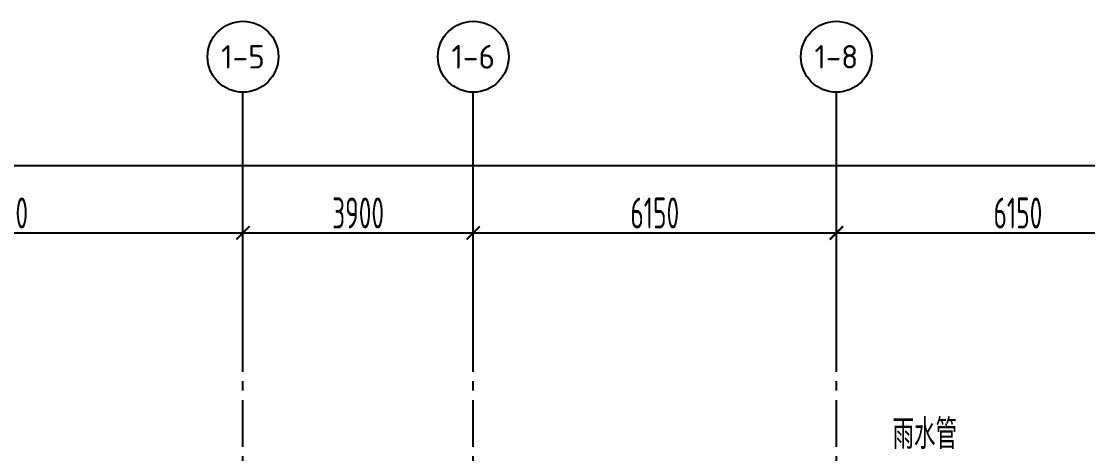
# Model space of a CAD drawing. Header units: millimetres. Extents: x -1048436 to -185795, y -983427 to 400387.
# Drawn here: x -743167 to -725107, y -127873 to -120552 of the extents above; entities that cross this region are included whole.
import ezdxf
from ezdxf.enums import TextEntityAlignment as Align

# ---------------------------------------------------------------- set-up
doc = ezdxf.new("R2010")
doc.units = ezdxf.units.MM
doc.header["$LTSCALE"] = 500
doc.linetypes.add('一层轴网$0$CENTER', pattern=[50.8, 31.75, -6.35, 6.35, -6.35])
for name, color, linetype in [('AXIS_TEXT', 7, 'Continuous'), ('PUB_TEXT', 7, 'Continuous'), ('一层轴网$0$建-文字', 4, 'Continuous'), ('一层轴网$0$建-符号', 150, 'Continuous'), ('一层轴网$0$建-轴线', 1, '一层轴网$0$CENTER')]:
    doc.layers.add(name, color=color, linetype=linetype)
doc.styles.add('_TCH_DIM', font='SIMPLEX', dxfattribs={"bigfont": 'GBCBIG'})
doc.styles.add('COMPLEX', font='COMPLEX')
doc.styles.add('一层轴网$0$XD2008', font='xd-hzs.shx', dxfattribs={"width": 0.7, "bigfont": 'xd-hztxt.shx'})
doc.styles.add('一层轴网$0$XD2008_T3', font='xd-hzs.shx', dxfattribs={"width": 0.7, "bigfont": 'xd-hztxt.shx'})
doc.dimstyles.new('一层轴网$0$XD100&&150', dxfattribs={"dimtxt": 525, "dimasz": 225, "dimexe": 150, "dimexo": 150, "dimgap": 75, "dimtad": 1, "dimdec": 0, "dimdsep": 46, "dimtxsty": '一层轴网$0$XD2008_T3', "dimblk": '一层轴网$0$_ARCHTICK', "dimcen": 2.5, "dimdle": 150, "dimclrt": 7, "dimaunit": 1, "dimadec": 0, "dimazin": 0, "dimtfac": 1, "dimtdec": 0, "dimtix": 1, "dimtmove": 0, "dimatfit": 3, "dimfxl": 1, "dimtolj": 1, "dimtzin": 0, "dimarcsym": 0})

# ---------------------------------------------------------------- blocks, each defined once
blk = doc.blocks.new('_AXISO')
blk.add_circle((0, 0), 0.5)
at = {"layer": 'AXIS_TEXT', "style": 'COMPLEX', "width": 1.041667}
blk.add_attdef('A', text='', height=0.56, dxfattribs=at).set_placement((-0.25, -0.28), (0.25, -0.28), align=Align.FIT)
blk = doc.blocks.new('一层轴网$0$_ARCHTICK')
at = {"color": 0, "linetype": 'ByBlock', "const_width": 0.15}
blk.add_lwpolyline([(-0.5, -0.5), (0.5, 0.5)], dxfattribs=at)
blk = doc.blocks.new('*D2921')
at = {"layer": 'Defpoints', "color": 0, "transparency": 16777216}
for p in [(13950, 83960), (5850, 82276), (13950, 82276)]:
    blk.add_point(p, dxfattribs=at)
at = {"layer": '一层轴网$0$建-符号', "color": 0, "lineweight": -2, "transparency": 16777216}
for p, q in [((5850, 82426), (5850, 84110)), ((13950, 82426), (13950, 84110)), ((5700, 83960), (14100, 83960))]:
    blk.add_line(p, q, dxfattribs=at)
at = {"layer": '一层轴网$0$建-符号', "color": 0, "lineweight": -2, "transparency": 16777216, "xscale": 225, "yscale": 225, "zscale": 225, "rotation": 180}
blk.add_blockref('一层轴网$0$_ARCHTICK', (5850, 83960), dxfattribs=at)
at = {"layer": '一层轴网$0$建-符号', "color": 0, "lineweight": -2, "transparency": 16777216, "xscale": 225, "yscale": 225, "zscale": 225}
blk.add_blockref('一层轴网$0$_ARCHTICK', (13950, 83960), dxfattribs=at)
at = {"layer": '一层轴网$0$建-符号', "color": 7, "transparency": 16777216, "insert": (9900, 84297), "char_height": 525, "attachment_point": 5, "style": '一层轴网$0$XD2008_T3'}
blk.add_mtext('\\A1;8100', dxfattribs=at)
blk = doc.blocks.new('*D2922')
at = {"layer": 'Defpoints', "color": 0, "transparency": 16777216}
for p in [(17850, 83960), (13950, 82276), (17850, 82276)]:
    blk.add_point(p, dxfattribs=at)
at = {"layer": '一层轴网$0$建-符号', "color": 0, "lineweight": -2, "transparency": 16777216}
for p, q in [((13950, 82426), (13950, 84110)), ((17850, 82426), (17850, 84110)), ((13800, 83960), (18000, 83960))]:
    blk.add_line(p, q, dxfattribs=at)
at = {"layer": '一层轴网$0$建-符号', "color": 0, "lineweight": -2, "transparency": 16777216, "xscale": 225, "yscale": 225, "zscale": 225, "rotation": 180}
blk.add_blockref('一层轴网$0$_ARCHTICK', (13950, 83960), dxfattribs=at)
at = {"layer": '一层轴网$0$建-符号', "color": 0, "lineweight": -2, "transparency": 16777216, "xscale": 225, "yscale": 225, "zscale": 225}
blk.add_blockref('一层轴网$0$_ARCHTICK', (17850, 83960), dxfattribs=at)
at = {"layer": '一层轴网$0$建-符号', "color": 7, "transparency": 16777216, "insert": (15900, 84297), "char_height": 525, "attachment_point": 5, "style": '一层轴网$0$XD2008_T3'}
blk.add_mtext('\\A1;3900', dxfattribs=at)
blk = doc.blocks.new('*D2923')
at = {"layer": 'Defpoints', "color": 0, "transparency": 16777216}
for p in [(24000, 83960), (17850, 82276), (24000, 82276)]:
    blk.add_point(p, dxfattribs=at)
at = {"layer": '一层轴网$0$建-符号', "color": 0, "lineweight": -2, "transparency": 16777216}
for p, q in [((17850, 82426), (17850, 84110)), ((24000, 82426), (24000, 84110)), ((17700, 83960), (24150, 83960))]:
    blk.add_line(p, q, dxfattribs=at)
at = {"layer": '一层轴网$0$建-符号', "color": 0, "lineweight": -2, "transparency": 16777216, "xscale": 225, "yscale": 225, "zscale": 225, "rotation": 180}
blk.add_blockref('一层轴网$0$_ARCHTICK', (17850, 83960), dxfattribs=at)
at = {"layer": '一层轴网$0$建-符号', "color": 0, "lineweight": -2, "transparency": 16777216, "xscale": 225, "yscale": 225, "zscale": 225}
blk.add_blockref('一层轴网$0$_ARCHTICK', (24000, 83960), dxfattribs=at)
at = {"layer": '一层轴网$0$建-符号', "color": 7, "transparency": 16777216, "insert": (20925, 84297), "char_height": 525, "attachment_point": 5, "style": '一层轴网$0$XD2008_T3'}
blk.add_mtext('\\A1;6150', dxfattribs=at)
blk = doc.blocks.new('*D2924')
at = {"layer": 'Defpoints', "color": 0, "transparency": 16777216}
for p in [(30150, 83960), (24000, 82276), (30150, 82276)]:
    blk.add_point(p, dxfattribs=at)
at = {"layer": '一层轴网$0$建-符号', "color": 0, "lineweight": -2, "transparency": 16777216}
for p, q in [((24000, 82426), (24000, 84110)), ((30150, 82426), (30150, 84110)), ((23850, 83960), (30300, 83960))]:
    blk.add_line(p, q, dxfattribs=at)
at = {"layer": '一层轴网$0$建-符号', "color": 0, "lineweight": -2, "transparency": 16777216, "xscale": 225, "yscale": 225, "zscale": 225, "rotation": 180}
blk.add_blockref('一层轴网$0$_ARCHTICK', (24000, 83960), dxfattribs=at)
at = {"layer": '一层轴网$0$建-符号', "color": 0, "lineweight": -2, "transparency": 16777216, "xscale": 225, "yscale": 225, "zscale": 225}
blk.add_blockref('一层轴网$0$_ARCHTICK', (30150, 83960), dxfattribs=at)
at = {"layer": '一层轴网$0$建-符号', "color": 7, "transparency": 16777216, "insert": (27075, 84297), "char_height": 525, "attachment_point": 5, "style": '一层轴网$0$XD2008_T3'}
blk.add_mtext('\\A1;6150', dxfattribs=at)
blk = doc.blocks.new('*D2930')
at = {"layer": 'Defpoints', "color": 0, "transparency": 16777216}
for p in [(58950, 85100), (-150, 84110), (58950, 84110)]:
    blk.add_point(p, dxfattribs=at)
at = {"layer": '一层轴网$0$建-符号', "color": 0, "lineweight": -2, "transparency": 16777216}
for p, q in [((-150, 84260), (-150, 85250)), ((58950, 84260), (58950, 85250)), ((-300, 85100), (59100, 85100))]:
    blk.add_line(p, q, dxfattribs=at)
at = {"layer": '一层轴网$0$建-符号', "color": 0, "lineweight": -2, "transparency": 16777216, "xscale": 225, "yscale": 225, "zscale": 225, "rotation": 180}
blk.add_blockref('一层轴网$0$_ARCHTICK', (-150, 85100), dxfattribs=at)
at = {"layer": '一层轴网$0$建-符号', "color": 0, "lineweight": -2, "transparency": 16777216, "xscale": 225, "yscale": 225, "zscale": 225}
blk.add_blockref('一层轴网$0$_ARCHTICK', (58950, 85100), dxfattribs=at)
at = {"layer": '一层轴网$0$建-符号', "color": 7, "transparency": 16777216, "insert": (29400, 85437.5), "char_height": 525, "attachment_point": 5, "style": '一层轴网$0$XD2008_T3'}
blk.add_mtext('\\A1;59100', dxfattribs=at)
blk = doc.blocks.new('A$C708231ED')
at = {"layer": 'PUB_TEXT', "style": '_TCH_DIM'}
blk.add_text('雨水管', height=506.4, dxfattribs=at).set_placement((93407, 115724))
blk = doc.blocks.new('一层轴网')
at = {"layer": '一层轴网$0$建-符号'}
for p, q in [((13950, 82276.4), (13950, 86342.8)), ((17850, 82276.4), (17850, 86342.8)), ((24000, 82276.4), (24000, 86342.8))]:
    blk.add_line(p, q, dxfattribs=at)
at = {"layer": '一层轴网$0$建-轴线', "ltscale": 0.05}
for points in [[(13950, 57476.4), (13950, 82276.4)], [(17850, 57476.4), (17850, 82276.4)], [(24000, 57476.4), (24000, 82276.4)]]:
    blk.add_lwpolyline(points, dxfattribs=at)
at = {"layer": '一层轴网$0$建-符号'}
ref = blk.add_blockref('_AXISO', (13950, 86942.8), dxfattribs=dict(at, xscale=1200, yscale=1200, zscale=1200))
ref.add_attrib('A', '1-5', dxfattribs={"layer": '一层轴网$0$建-文字', "height": 396.67, "style": '一层轴网$0$XD2008', "width": 0.808889}).set_placement((13579.8, 86744.4), (14320.2, 86744.4), align=Align.FIT)
ref = blk.add_blockref('_AXISO', (17850, 86942.8), dxfattribs=dict(at, xscale=1200, yscale=1200, zscale=1200))
ref.add_attrib('A', '1-6', dxfattribs={"layer": '一层轴网$0$建-文字', "height": 402.24, "style": '一层轴网$0$XD2008', "width": 0.80791}).set_placement((17481.3, 86741.7), (18218.7, 86741.7), align=Align.FIT)
ref = blk.add_blockref('_AXISO', (24000, 86942.8), dxfattribs=dict(at, xscale=1200, yscale=1200, zscale=1200))
ref.add_attrib('A', '1-8', dxfattribs={"layer": '一层轴网$0$建-文字', "height": 396.67, "style": '一层轴网$0$XD2008', "width": 0.808889}).set_placement((23629.8, 86744.4), (24370.2, 86744.4), align=Align.FIT)
for p1, p2, distance, picture, middle in [((-150, 84110), (58950, 84110), 990, '*D2930', (29400, 85437.5)), ((5850, 82276.4), (13950, 82276.4), 1683.6, '*D2921', (9900, 84297.5)), ((13950, 82276.4), (17850, 82276.4), 1683.6, '*D2922', (15900, 84297.5)), ((17850, 82276.4), (24000, 82276.4), 1683.6, '*D2923', (20925, 84297.5)), ((24000, 82276.4), (30150, 82276.4), 1683.6, '*D2924', (27075, 84297.5))]:
    dim = blk.add_aligned_dim(p1=p1, p2=p2, distance=distance, dimstyle='一层轴网$0$XD100&&150', dxfattribs=at)
    dim.commit()
    dim.dimension.update_dxf_attribs({"geometry": picture, "text_midpoint": middle})

msp = doc.modelspace()

# ---------------------------------------------------------------- block references
for name, p in [('一层轴网', (-753362.7, -208094.8)), ('A$C708231ED', (-821819.6, -243518.5))]:
    msp.add_blockref(name, p)

doc.saveas('drawing.dxf')
